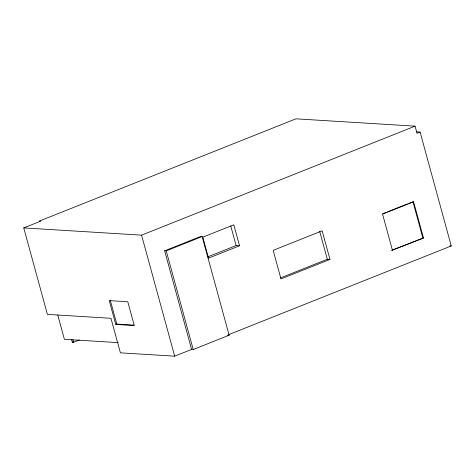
<?xml version="1.0" encoding="UTF-8"?>
<svg xmlns="http://www.w3.org/2000/svg" width="475" height="475" viewBox="0 0 475 475"><rect width="100%" height="100%" fill="white"/><g stroke="black" fill="none" stroke-linecap="round" stroke-linejoin="round"><path stroke-width="0.71" d="M191.627 349.422L164.641 250.794L200.569 236.479L202.154 236.574L229.134 335.202L193.212 349.517L191.627 349.422L174.681 356.173L120.407 352.836L110.954 318.292L47.405 314.385L23.75 227.911L40.488 221.237L39.164 221.16L295.931 118.827L415.079 126.154L417.038 133.297L420.096 132.08L451.25 245.949L228.926 334.554M23.75 227.911L141.574 235.155L415.079 126.154M164.641 250.794L166.232 250.889L202.154 236.574M207.848 256.827L236.111 245.563L239.554 245.777L233.819 224.812L202.795 237.173L208.531 258.139L239.554 245.777M382.589 213.827L386.038 212.456M387.416 211.903L407.407 203.935M408.791 203.389L413.588 201.78L423.492 237.993L391.81 250.313L423.492 237.993M413.588 201.78L382.565 214.142L392.469 250.355M115.763 324.443L134.294 325.583L127.781 301.762L109.244 300.622L115.763 324.443L116.779 324.033L133.891 325.09M71.493 339.328L72.271 342.178L73.649 341.626M72.271 342.178L73.595 342.261L79.408 339.94M280.387 277.952L327.334 259.243L329.983 259.409L322.157 230.82L273.173 250.343L280.992 278.926L329.983 259.409M416.486 131.86L420.096 132.08M449.807 245.86L451.25 245.949M227.549 335.101L229.134 335.202M118.352 342.629L64.41 339.31L57.766 315.014M412.923 201.738L422.833 237.951M319.705 231.373L327.334 259.243M230.761 225.999L236.111 245.563M166.232 250.889L193.212 349.517M141.574 235.155L174.681 356.173M110.265 300.212L116.779 324.033M72.871 339.613L73.595 342.261"/></g></svg>
